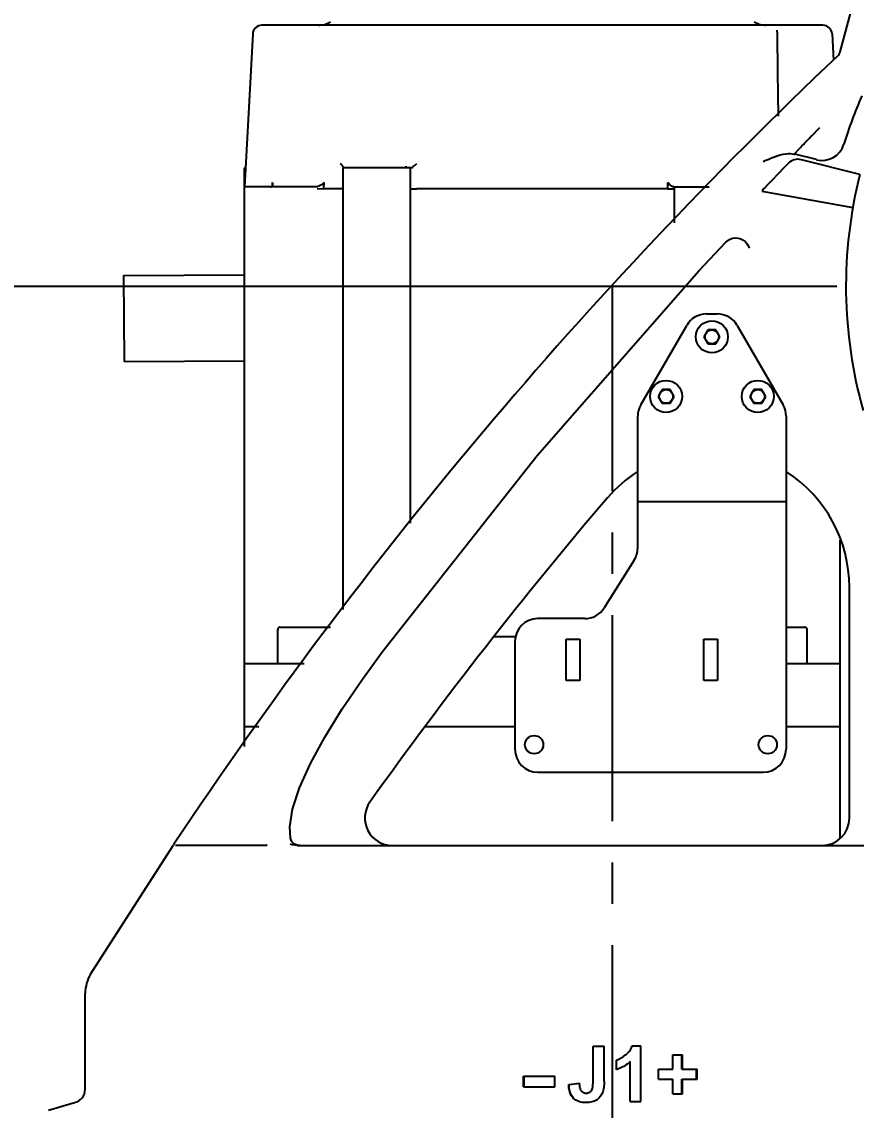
# Model space of a CAD drawing. Header units: millimetres. Extents: x 4086 to 10416, y 123 to 1549.
# Drawn here: x 9369.79 to 9400.14, y 1079.22 to 1118.8 of the extents above; entities that cross this region are included whole.
import ezdxf

# ---------------------------------------------------------------- set-up
doc = ezdxf.new("R2010")
doc.units = ezdxf.units.MM
doc.linetypes.add('CENTER', pattern=[0.6, 0.375, -0.075, 0.075, -0.075])
for name, color, linetype in [('中心线', 7, 'Continuous'), ('尺寸标注', 7, 'Continuous'), ('运动范围', 7, 'Continuous')]:
    doc.layers.add(name, color=color, linetype=linetype)
doc.styles.add('思源黑', font='SourceHanSansCN-Normal.ttf')
doc.dimstyles.new('尺寸标注_1_6比例中六', dxfattribs={"dimtxt": 10, "dimasz": 8, "dimexe": 2, "dimexo": 1.5, "dimgap": 1, "dimtad": 1, "dimdec": 1, "dimlfac": 6, "dimdsep": 46, "dimtxsty": '思源黑', "dimcen": 0.09, "dimadec": 0, "dimazin": 0, "dimtp": 0.01, "dimtm": 0.01, "dimtfac": 1, "dimtdec": 1, "dimtofl": 0, "dimtmove": 0, "dimatfit": 3, "dimfxl": 1, "dimtolj": 1, "dimarcsym": 0})

# ---------------------------------------------------------------- blocks, each defined once
blk = doc.blocks.new('*D861')
at = {"layer": 'Defpoints', "color": 0}
for p in [(9400.932, 1109.18), (9192.214, 1034.189), (9358.492, 1034.189)]:
    blk.add_point(p, dxfattribs=at)
at = {"layer": '尺寸标注', "color": 0, "lineweight": -2}
for p, q in [((9399.432, 1109.18), (9190.214, 1109.18)), ((9192.214, 1101.18), (9192.214, 1042.189)), ((9356.992, 1034.189), (9190.214, 1034.189))]:
    blk.add_line(p, q, dxfattribs=at)
at = {"layer": '尺寸标注', "color": 0}
for points in [[(9193.547, 1101.18), (9190.881, 1101.18), (9192.214, 1109.18)], [(9190.881, 1042.189), (9193.547, 1042.189), (9192.214, 1034.189)]]:
    blk.add_solid(points, dxfattribs=at)
at = {"layer": '尺寸标注', "color": 0, "insert": (9186.036, 1073.161), "char_height": 10, "attachment_point": 5, "rotation": 90, "style": '思源黑'}
blk.add_mtext('\\A1;450', dxfattribs=at)
blk = doc.blocks.new('*D862')
at = {"layer": 'Defpoints', "color": 0}
for p in [(9192.214, 1210.835), (9411.594, 1210.835), (9400.932, 1109.18)]:
    blk.add_point(p, dxfattribs=at)
at = {"layer": '尺寸标注', "color": 0, "lineweight": -2}
for p, q in [((9410.094, 1210.835), (9190.214, 1210.835)), ((9192.214, 1117.18), (9192.214, 1202.835)), ((9399.432, 1109.18), (9190.214, 1109.18))]:
    blk.add_line(p, q, dxfattribs=at)
at = {"layer": '尺寸标注', "color": 0}
for points in [[(9193.547, 1202.835), (9190.881, 1202.835), (9192.214, 1210.835)], [(9190.881, 1117.18), (9193.547, 1117.18), (9192.214, 1109.18)]]:
    blk.add_solid(points, dxfattribs=at)
at = {"layer": '尺寸标注', "color": 0, "insert": (9186.036, 1159.91), "char_height": 10, "attachment_point": 5, "rotation": 90, "style": '思源黑'}
blk.add_mtext('\\A1;610', dxfattribs=at)
blk = doc.blocks.new('*D864')
at = {"layer": 'Defpoints', "color": 0}
for p in [(9416.26, 1093.852), (9391.263, 1031.051), (9416.26, 1011.08)]:
    blk.add_point(p, dxfattribs=at)
at = {"layer": '尺寸标注', "color": 0, "lineweight": -2}
for p, q in [((9416.26, 1092.352), (9416.26, 1009.08)), ((9391.263, 1029.551), (9391.263, 1009.08)), ((9383.263, 1011.08), (9375.263, 1011.08)), ((9391.263, 1011.08), (9416.26, 1011.08)), ((9424.26, 1011.08), (9432.26, 1011.08))]:
    blk.add_line(p, q, dxfattribs=at)
at = {"layer": '尺寸标注', "color": 0}
for points in [[(9383.263, 1009.747), (9383.263, 1012.414), (9391.263, 1011.08)], [(9424.26, 1012.414), (9424.26, 1009.747), (9416.26, 1011.08)]]:
    blk.add_solid(points, dxfattribs=at)
at = {"layer": '尺寸标注', "color": 0, "insert": (9403.157, 1017.258), "char_height": 10, "attachment_point": 5, "style": '思源黑'}
blk.add_mtext('\\A1;150', dxfattribs=at)
blk = doc.blocks.new('*D865')
at = {"layer": 'Defpoints', "color": 0}
for p in [(9217.918, 1160.008), (9391.263, 1031.051), (9217.918, 869.238)]:
    blk.add_point(p, dxfattribs=at)
at = {"layer": '尺寸标注', "color": 0, "lineweight": -2}
for p, q in [((9217.918, 1158.508), (9217.918, 867.238)), ((9391.263, 1029.551), (9391.263, 867.238)), ((9383.263, 869.238), (9225.918, 869.238))]:
    blk.add_line(p, q, dxfattribs=at)
at = {"layer": '尺寸标注', "color": 0}
for points in [[(9225.918, 870.572), (9225.918, 867.905), (9217.918, 869.238)], [(9383.263, 867.905), (9383.263, 870.572), (9391.263, 869.238)]]:
    blk.add_solid(points, dxfattribs=at)
at = {"layer": '尺寸标注', "color": 0, "insert": (9304.794, 875.416), "char_height": 10, "attachment_point": 5, "style": '思源黑'}
blk.add_mtext('\\A1;1040.2', dxfattribs=at)
blk = doc.blocks.new('*D866')
at = {"layer": 'Defpoints', "color": 0}
for p in [(9628.221, 1109.18), (9391.263, 1031.051), (9628.221, 869.238)]:
    blk.add_point(p, dxfattribs=at)
at = {"layer": '尺寸标注', "color": 0, "lineweight": -2}
for p, q in [((9628.221, 1107.68), (9628.221, 867.238)), ((9391.263, 1029.551), (9391.263, 867.238)), ((9399.263, 869.238), (9620.221, 869.238))]:
    blk.add_line(p, q, dxfattribs=at)
at = {"layer": '尺寸标注', "color": 0}
for points in [[(9399.263, 870.572), (9399.263, 867.905), (9391.263, 869.238)], [(9620.221, 867.905), (9620.221, 870.572), (9628.221, 869.238)]]:
    blk.add_solid(points, dxfattribs=at)
at = {"layer": '尺寸标注', "color": 0, "insert": (9509.994, 875.416), "char_height": 10, "attachment_point": 5, "style": '思源黑'}
blk.add_mtext('\\A1;1421.9', dxfattribs=at)
blk = doc.blocks.new('*D867')
at = {"layer": 'Defpoints', "color": 0}
for p in [(9254.849, 1109.18), (9391.263, 1031.051), (9254.849, 968.411)]:
    blk.add_point(p, dxfattribs=at)
at = {"layer": '尺寸标注', "color": 0, "lineweight": -2}
for p, q in [((9254.849, 1107.68), (9254.849, 966.411)), ((9391.263, 1029.551), (9391.263, 966.411)), ((9383.263, 968.411), (9262.849, 968.411))]:
    blk.add_line(p, q, dxfattribs=at)
at = {"layer": '尺寸标注', "color": 0}
for points in [[(9262.849, 969.745), (9262.849, 967.078), (9254.849, 968.411)], [(9383.263, 967.078), (9383.263, 969.745), (9391.263, 968.411)]]:
    blk.add_solid(points, dxfattribs=at)
at = {"layer": '尺寸标注', "color": 0, "insert": (9322.909, 974.589), "char_height": 10, "attachment_point": 5, "style": '思源黑'}
blk.add_mtext('\\A1;818.6', dxfattribs=at)
blk = doc.blocks.new('*D870')
at = {"layer": 'Defpoints', "color": 0}
for p in [(9455.609, 1109.18), (9391.263, 1031.051), (9455.609, 968.411)]:
    blk.add_point(p, dxfattribs=at)
at = {"layer": '尺寸标注', "color": 0, "lineweight": -2}
for p, q in [((9455.609, 1107.68), (9455.609, 966.411)), ((9391.263, 1029.551), (9391.263, 966.411)), ((9399.263, 968.411), (9447.609, 968.411))]:
    blk.add_line(p, q, dxfattribs=at)
at = {"layer": '尺寸标注', "color": 0}
for points in [[(9399.263, 969.745), (9399.263, 967.078), (9391.263, 968.411)], [(9447.609, 967.078), (9447.609, 969.745), (9455.609, 968.411)]]:
    blk.add_solid(points, dxfattribs=at)
at = {"layer": '尺寸标注', "color": 0, "insert": (9423.062, 974.596), "char_height": 10, "attachment_point": 5, "style": '思源黑'}
blk.add_mtext('\\A1;386.1', dxfattribs=at)

msp = doc.modelspace()

# ---------------------------------------------------------------- linework, layer by layer
at = {"layer": '中心线', "linetype": 'CENTER', "ltscale": 20}
msp.add_line((9391.263, 1109.23), (9391.263, 1031.051), dxfattribs=at)
at = {"layer": '运动范围', "linetype": 'Continuous'}
for p, q in [((9399.553, 1117.715), (9401.195, 1123.845)), ((9398.93, 1118.679), (9378.522, 1118.679)), ((9378.189, 1118.363), (9377.897, 1112.796)), ((9397.266, 1118.494), (9397.265, 1118.497)), ((9397.265, 1118.497), (9397.265, 1118.495)), ((9397.265, 1118.495), (9397.265, 1118.495)), ((9397.266, 1118.487), (9397.266, 1118.494)), ((9397.274, 1118.356), (9397.273, 1118.395)), ((9399.263, 1118.363), (9399.313, 1117.409)), ((9398.497, 1114.63), (9398.815, 1114.957)), ((9398.497, 1114.63), (9398.483, 1114.615)), ((9398.064, 1114.182), (9397.88, 1113.992)), ((9398.693, 1113.79), (9397.907, 1113.986)), ((9377.894, 1092.454), (9377.894, 1113.496)), ((9377.934, 1113.496), (9377.894, 1113.496)), ((9381.477, 1097.427), (9381.477, 1113.496)), ((9383.946, 1113.496), (9381.477, 1113.496)), ((9383.744, 1113.525), (9383.714, 1113.505)), ((9383.753, 1113.538), (9383.744, 1113.525)), ((9383.753, 1113.538), (9383.753, 1113.537)), ((9383.926, 1100.566), (9383.926, 1113.496)), ((9400.277, 1113.255), (9398.145, 1113.787)), ((9380.47, 1112.796), (9377.894, 1112.796)), ((9378.907, 1112.833), (9378.911, 1112.886)), ((9378.911, 1112.886), (9378.914, 1112.954)), ((9380.53, 1112.739), (9380.775, 1112.73)), ((9380.775, 1112.73), (9380.791, 1112.954)), ((9381.369, 1112.73), (9380.775, 1112.73)), ((9393.288, 1112.73), (9384.163, 1112.73)), ((9393.288, 1112.73), (9393.288, 1112.954)), ((9393.505, 1112.796), (9394.796, 1112.796)), ((9393.525, 1111.498), (9393.525, 1112.796)), ((9396.712, 1112.638), (9400.018, 1112.054)), ((9394.434, 1109.754), (9395.394, 1110.787)), ((9395.394, 1110.787), (9395.441, 1110.831)), ((9396.241, 1110.572), (9396.241, 1110.571)), ((9373.494, 1109.583), (9377.894, 1109.606)), ((9373.494, 1109.583), (9373.511, 1106.45)), ((9394.697, 1108.18), (9395.086, 1108.18)), ((9392.304, 1104.874), (9393.976, 1107.764)), ((9394.747, 1107.597), (9394.603, 1107.347)), ((9395.036, 1107.597), (9394.747, 1107.597)), ((9395.18, 1107.347), (9395.036, 1107.597)), ((9395.807, 1107.764), (9397.479, 1104.874)), ((9394.603, 1107.347), (9394.747, 1107.097)), ((9395.036, 1107.097), (9395.18, 1107.347)), ((9394.747, 1107.097), (9395.036, 1107.097)), ((9373.511, 1106.45), (9377.894, 1106.473)), ((9393.081, 1105.431), (9392.937, 1105.181)), ((9392.937, 1105.181), (9393.081, 1104.931)), ((9393.37, 1105.431), (9393.081, 1105.431)), ((9393.514, 1105.181), (9393.37, 1105.431)), ((9393.37, 1104.931), (9393.514, 1105.181)), ((9396.414, 1105.431), (9396.27, 1105.181)), ((9396.27, 1105.181), (9396.414, 1104.931)), ((9396.703, 1105.431), (9396.414, 1105.431)), ((9396.847, 1105.181), (9396.703, 1105.431)), ((9396.703, 1104.931), (9396.847, 1105.181)), ((9393.081, 1104.931), (9393.37, 1104.931)), ((9396.414, 1104.931), (9396.703, 1104.931)), ((9392.192, 1099.671), (9392.192, 1104.457)), ((9397.591, 1104.457), (9397.591, 1092.349)), ((9397.591, 1101.348), (9392.192, 1101.348)), ((9399.558, 1089.111), (9399.558, 1099.955)), ((9392.064, 1099.228), (9390.971, 1097.488)), ((9399.891, 1089.849), (9399.891, 1098.244)), ((9390.265, 1097.098), (9388.559, 1097.098)), ((9379.099, 1095.457), (9379.099, 1096.707)), ((9379.183, 1096.79), (9381.018, 1096.79)), ((9387.745, 1096.432), (9386.968, 1096.432)), ((9397.591, 1096.79), (9398.269, 1096.79)), ((9398.352, 1095.457), (9398.352, 1096.707)), ((9387.726, 1096.265), (9387.726, 1092.349)), ((9389.592, 1094.849), (9389.592, 1096.348)), ((9389.592, 1096.348), (9390.092, 1096.348)), ((9390.092, 1096.348), (9390.092, 1094.849)), ((9394.592, 1094.849), (9394.592, 1096.348)), ((9394.592, 1096.348), (9395.092, 1096.348)), ((9395.092, 1096.348), (9395.092, 1094.849)), ((9380.057, 1095.457), (9377.894, 1095.457)), ((9399.558, 1095.457), (9397.591, 1095.457)), ((9390.092, 1094.849), (9389.592, 1094.849)), ((9395.092, 1094.849), (9394.592, 1094.849)), ((9377.894, 1093.182), (9378.418, 1093.182)), ((9384.477, 1093.182), (9387.726, 1093.182)), ((9397.591, 1093.182), (9399.558, 1093.182)), ((9388.559, 1091.516), (9396.758, 1091.516)), ((9379.6, 1089.003), (9379.564, 1089.111)), ((9379.564, 1089.11), (9379.564, 1089.111)), ((9379.674, 1088.914), (9379.6, 1089.003)), ((9379.815, 1088.86), (9379.674, 1088.914)), ((9372.297, 1084.173), (9375.296, 1088.849)), ((9375.326, 1088.894), (9375.296, 1088.849)), ((9379.558, 1088.892), (9379.557, 1088.892)), ((9379.921, 1088.849), (9379.815, 1088.86)), ((9379.937, 1088.849), (9385.597, 1088.849)), ((9396.929, 1088.849), (9406.145, 1088.849)), ((9372.098, 1079.985), (9372.098, 1083.472)), ((9390.568, 1080.247), (9390.568, 1081.55)), ((9390.568, 1081.55), (9390.973, 1081.55)), ((9390.973, 1080.274), (9390.973, 1081.55)), ((9391.997, 1081.558), (9392.31, 1081.558)), ((9392.31, 1079.534), (9392.31, 1081.558)), ((9391.424, 1080.697), (9391.424, 1081.048)), ((9391.924, 1079.534), (9391.924, 1080.99)), ((9393.473, 1080.71), (9393.473, 1081.234)), ((9393.473, 1081.234), (9393.825, 1081.234)), ((9393.802, 1080.71), (9393.802, 1081.234)), ((9393.825, 1080.71), (9393.825, 1081.234)), ((9392.944, 1080.348), (9392.944, 1080.71)), ((9392.944, 1080.71), (9393.473, 1080.71)), ((9393.802, 1080.71), (9394.354, 1080.71)), ((9394.327, 1080.348), (9394.327, 1080.71)), ((9394.354, 1080.348), (9394.354, 1080.71)), ((9388.038, 1080.071), (9388.038, 1080.458)), ((9388.038, 1080.458), (9389.177, 1080.458)), ((9388.066, 1080.071), (9388.066, 1080.458)), ((9389.177, 1080.071), (9389.177, 1080.458)), ((9389.683, 1080.157), (9390.067, 1080.201)), ((9389.697, 1080.157), (9390.077, 1080.201)), ((9392.944, 1080.348), (9393.473, 1080.348)), ((9393.473, 1079.824), (9393.473, 1080.348)), ((9393.802, 1079.824), (9393.802, 1080.348)), ((9393.802, 1080.348), (9394.354, 1080.348)), ((9393.825, 1079.824), (9393.825, 1080.348)), ((9388.038, 1080.071), (9389.177, 1080.071)), ((9389.683, 1080.157), (9389.697, 1080.157)), ((9393.473, 1079.824), (9393.825, 1079.824)), ((9370.765, 1079.222), (9371.71, 1079.498)), ((9391.924, 1079.534), (9392.31, 1079.534))]:
    msp.add_line(p, q, dxfattribs=at)
at = {"layer": '运动范围'}
msp.add_line((9385.597, 1088.849), (9396.929, 1088.849), dxfattribs=at)
at = {"layer": '运动范围', "linetype": 'Continuous'}
for points in [[(9397.273, 1118.395), (9397.27, 1118.452), (9397.266, 1118.487)], [(9397.319, 1115.373), (9397.291, 1116.969), (9397.274, 1118.356)], [(9397.88, 1113.992), (9397.893, 1113.989), (9397.907, 1113.986)], [(9395.441, 1110.831), (9395.534, 1110.892), (9395.636, 1110.93)], [(9395.636, 1110.93), (9395.741, 1110.945), (9395.843, 1110.938), (9395.939, 1110.911), (9396.025, 1110.868), (9396.098, 1110.811), (9396.157, 1110.746)], [(9396.157, 1110.746), (9396.201, 1110.676), (9396.23, 1110.609), (9396.241, 1110.571)], [(9382.909, 1095.899), (9388.537, 1103.026), (9394.434, 1109.754)], [(9379.564, 1089.11), (9379.536, 1089.523), (9379.636, 1090.171), (9379.893, 1090.952), (9380.293, 1091.832), (9380.817, 1092.791), (9381.45, 1093.816), (9382.181, 1094.897), (9382.909, 1095.899)]]:
    msp.add_lwpolyline(points, dxfattribs=at)
for centre, radius in [((9394.892, 1107.347), 0.583), ((9394.892, 1107.347), 0.25), ((9393.225, 1105.181), 0.583), ((9396.558, 1105.181), 0.583), ((9393.225, 1105.181), 0.25), ((9396.558, 1105.181), 0.25), ((9388.426, 1092.515), 0.333), ((9396.925, 1092.515), 0.333)]:
    msp.add_circle(centre, radius, dxfattribs=at)
for centre, radius, start, end in [((9416.26, 1109.18), 211.961, 290, 150), ((9378.522, 1118.346), 0.333, 90, 177), ((9380.582, 1119.512), 0.833, 270, 301.7883), ((9396.87, 1119.512), 0.833, 238.2117, 270), ((9398.93, 1118.346), 0.333, 3, 90), ((9514.084, 996.561), 166.671, 133.45048, 146.35918), ((9399.231, 1117.801), 0.333, 313.4496, 345), ((9416.26, 1109.18), 17.358, 156.4753, 162.6756), ((9398.895, 1114.597), 0.833, 255.9545, 342.6487), ((9383.691, 1113.574), 0.0728, 329.7017, 333.8858), ((9614.093, 903.787), 301.468, 135.88229, 136.11559), ((9398.025, 1113.302), 0.5, 75.9983, 135.884), ((9416.26, 1109.18), 16.494, 165.6968, 195.8814), ((9397.414, 1112.189), 0.833, 136.1173, 147.3602), ((9394.697, 1107.347), 0.833, 90, 149.9476), ((9395.086, 1107.347), 0.833, 30.0524, 90), ((9393.025, 1104.457), 0.833, 149.9476, 180), ((9396.758, 1104.457), 0.833, 0, 30.0524), ((9394.892, 1098.244), 4.999, 122.8702, 139.5325), ((9394.892, 1098.244), 4.999, 0, 57.0897), ((9514.066, 996.576), 161.648, 139.53247, 144.50717), ((9391.359, 1099.671), 0.833, 327.8477, 0), ((9390.265, 1097.932), 0.833, 270, 327.8477), ((9388.559, 1096.265), 0.833, 90, 180), ((9379.183, 1096.707), 0.0833, 90, 180), ((9398.269, 1096.707), 0.0833, 0, 90), ((9388.559, 1092.349), 0.833, 180, 270), ((9396.758, 1092.349), 0.833, 270, 0), ((9383.268, 1089.849), 1, 144.5072, 270), ((9398.891, 1089.849), 1, 270, 0), ((9379.939, 1090.836), 1.987, 266.0607, 269.1512), ((9379.945, 1091.142), 2.292, 269.1011, 270.0051), ((9373.432, 1083.472), 1.333, 148.2888, 180), ((9371.598, 1079.985), 0.5, 282.8944, 0)]:
    msp.add_arc(centre, radius, start, end, dxfattribs=at)
for points in [[(9398.063, 1114.183), (9398.203, 1114.327), (9398.343, 1114.471), (9398.483, 1114.615)], [(9383.946, 1113.496), (9383.96, 1113.496), (9383.973, 1113.502), (9383.986, 1113.508)], [(9378.926, 1112.885), (9378.927, 1112.908), (9378.922, 1112.932), (9378.914, 1112.954)], [(9380.535, 1112.804), (9380.514, 1112.799), (9380.491, 1112.794), (9380.471, 1112.8)], [(9393.505, 1112.796), (9393.495, 1112.796), (9393.485, 1112.8), (9393.475, 1112.804)], [(9379.802, 1088.854), (9379.72, 1088.86), (9379.638, 1088.871), (9379.558, 1088.892)], [(9391.424, 1081.048), (9391.544, 1081.087), (9391.654, 1081.158), (9391.753, 1081.235)], [(9391.924, 1080.99), (9391.783, 1080.859), (9391.608, 1080.758), (9391.424, 1080.697)], [(9390.973, 1080.274), (9390.973, 1080.144), (9390.969, 1080.011), (9390.929, 1079.889)], [(9390.929, 1079.889), (9390.891, 1079.776), (9390.812, 1079.673), (9390.714, 1079.605)], [(9390.305, 1079.499), (9390.142, 1079.499), (9389.958, 1079.548), (9389.845, 1079.666)], [(9390.714, 1079.605), (9390.598, 1079.525), (9390.446, 1079.499), (9390.305, 1079.499)]]:
    msp.add_open_spline(points, degree=3, dxfattribs=at)
for points, knots in [([(9396.757, 1113.723), (9397.025, 1113.841), (9397.386, 1114.019), (9397.785, 1114.014), (9397.88, 1113.992)], [0, 0, 0, 0, 23037.261859, 30697.615884, 30697.615884, 30697.615884, 30697.615884]), ([(9381.37, 1113.654), (9381.398, 1113.627), (9381.435, 1113.581), (9381.476, 1113.527), (9381.477, 1113.504)], [0, 0, 0, 0, 18986.068029, 30379.607703, 30379.607703, 30379.607703, 30379.607703]), ([(9383.762, 1113.559), (9383.761, 1113.556), (9383.759, 1113.55), (9383.757, 1113.545), (9383.756, 1113.542)], [0, 0, 0, 0, 15348.999456, 30427.812968, 30427.812968, 30427.812968, 30427.812968]), ([(9383.986, 1113.508), (9384.001, 1113.516), (9384.067, 1113.556), (9384.124, 1113.609), (9384.163, 1113.654)], [0, 0, 0, 0, 6953.162161, 30434.001958, 30434.001958, 30434.001958, 30434.001958]), ([(9378.833, 1112.796), (9378.858, 1112.796), (9378.909, 1112.814), (9378.925, 1112.863), (9378.926, 1112.885)], [0, 0, 0, 0, 16254.858638, 30355.824236, 30355.824236, 30355.824236, 30355.824236]), ([(9380.791, 1112.954), (9380.774, 1112.938), (9380.7, 1112.873), (9380.609, 1112.821), (9380.535, 1112.804)], [0, 0, 0, 0, 6976.392487, 30389.470336, 30389.470336, 30389.470336, 30389.470336]), ([(9381.477, 1112.739), (9381.477, 1112.736), (9381.462, 1112.736), (9381.446, 1112.733), (9381.41, 1112.732), (9381.385, 1112.73), (9381.369, 1112.73)], [0, 0, 0, 0, 3742.606908, 14254.53699, 31230.053507, 53932.296278, 53932.296278, 53932.296278, 53932.296278]), ([(9383.926, 1112.734), (9383.926, 1112.732), (9383.937, 1112.734), (9383.949, 1112.731), (9383.974, 1112.731), (9384.018, 1112.729), (9384.083, 1112.729), (9384.136, 1112.729), (9384.163, 1112.73)], [0, 0, 0, 0, 1754.422834, 6776.448626, 14786.750278, 25281.900223, 50981.640705, 77585.460193, 77585.460193, 77585.460193, 77585.460193]), ([(9393.475, 1112.804), (9393.459, 1112.811), (9393.39, 1112.852), (9393.33, 1112.908), (9393.288, 1112.954)], [0, 0, 0, 0, 6820.521568, 30652.316694, 30652.316694, 30652.316694, 30652.316694]), ([(9393.288, 1112.73), (9393.311, 1112.73), (9393.387, 1112.729), (9393.463, 1112.728), (9393.516, 1112.733)], [0, 0, 0, 0, 9082.971276, 30657.024057, 30657.024057, 30657.024057, 30657.024057]), ([(9378.675, 1088.849), (9377.933, 1088.85), (9376.836, 1088.857), (9375.738, 1088.841), (9375.382, 1088.854)], [0, 0, 0, 0, 21091.920697, 31200.259981, 31200.259981, 31200.259981, 31200.259981]), ([(9378.714, 1088.862), (9378.709, 1088.857), (9378.696, 1088.849), (9378.681, 1088.849), (9378.675, 1088.849)], [0, 0, 0, 0, 16902.707174, 31248.487126, 31248.487126, 31248.487126, 31248.487126]), ([(9391.753, 1081.235), (9391.782, 1081.257), (9391.884, 1081.346), (9391.963, 1081.464), (9391.997, 1081.558)], [0, 0, 0, 0, 8416.867385, 31798.861719, 31798.861719, 31798.861719, 31798.861719]), ([(9390.067, 1080.201), (9390.068, 1080.177), (9390.073, 1080.094), (9390.085, 1080.007), (9390.117, 1079.955)], [0, 0, 0, 0, 8884.635662, 31808.023787, 31808.023787, 31808.023787, 31808.023787]), ([(9390.511, 1079.925), (9390.54, 1079.965), (9390.563, 1080.079), (9390.568, 1080.187), (9390.568, 1080.247)], [0, 0, 0, 0, 14426.061125, 31819.122081, 31819.122081, 31819.122081, 31819.122081]), ([(9389.845, 1079.666), (9389.756, 1079.758), (9389.691, 1079.938), (9389.683, 1080.111), (9389.683, 1080.157)], [0, 0, 0, 0, 23431.019945, 31805.55682, 31805.55682, 31805.55682, 31805.55682]), ([(9389.858, 1079.666), (9389.769, 1079.758), (9389.705, 1079.938), (9389.697, 1080.111), (9389.697, 1080.157)], [0, 0, 0, 0, 23422.879985, 31805.834287, 31805.834287, 31805.834287, 31805.834287]), ([(9390.117, 1079.955), (9390.147, 1079.907), (9390.219, 1079.853), (9390.298, 1079.847), (9390.319, 1079.847)], [0, 0, 0, 0, 23295.873124, 31820.26726, 31820.26726, 31820.26726, 31820.26726]), ([(9390.319, 1079.847), (9390.34, 1079.847), (9390.409, 1079.85), (9390.482, 1079.885), (9390.511, 1079.925)], [0, 0, 0, 0, 9502.544433, 31824.054431, 31824.054431, 31824.054431, 31824.054431])]:
    msp.add_open_spline(points, degree=3, knots=knots, dxfattribs=at)

# ---------------------------------------------------------------- dimensions: what is measured, and where the dimension line sits
at = {"layer": '尺寸标注'}
for base, p2, angle, text, picture, middle in [((9192.214, 1210.835), (9411.594, 1210.835), 90, '610', '*D862', (9192.214, 1159.91)), ((9192.214, 1034.189), (9358.492, 1034.189), 270, '450', '*D861', (9192.214, 1073.161))]:
    dim = msp.add_linear_dim(base=base, p1=(9400.932, 1109.18), p2=p2, angle=angle, text=text, dimstyle='尺寸标注_1_6比例中六', dxfattribs=at)
    dim.commit()
    dim.dimension.update_dxf_attribs({"geometry": picture, "text_midpoint": middle, "dimtype": 160})
for base, p2, text, picture, middle in [((9217.918, 869.238), (9217.918, 1160.008), '1040.2', '*D865', (9304.794, 869.238)), ((9254.849, 968.411), (9254.849, 1109.18), '818.6', '*D867', (9322.909, 968.411)), ((9628.221, 869.238), (9628.221, 1109.18), '1421.9', '*D866', (9509.994, 869.238)), ((9455.609, 968.411), (9455.609, 1109.18), '386.1', '*D870', (9423.062, 968.411))]:
    dim = msp.add_linear_dim(base=base, p1=(9391.263, 1031.051), p2=p2, text=text, dimstyle='尺寸标注_1_6比例中六', dxfattribs=at)
    dim.commit()
    dim.dimension.update_dxf_attribs({"geometry": picture, "text_midpoint": middle, "dimtype": 160})
dim = msp.add_linear_dim(base=(9416.26, 1011.08), p1=(9391.263, 1031.051), p2=(9416.26, 1093.852), dimstyle='尺寸标注_1_6比例中六', dxfattribs=at)
dim.commit()
dim.dimension.update_dxf_attribs({"geometry": '*D864', "text_midpoint": (9403.157, 1011.08), "dimtype": 160})

doc.saveas('drawing.dxf')
